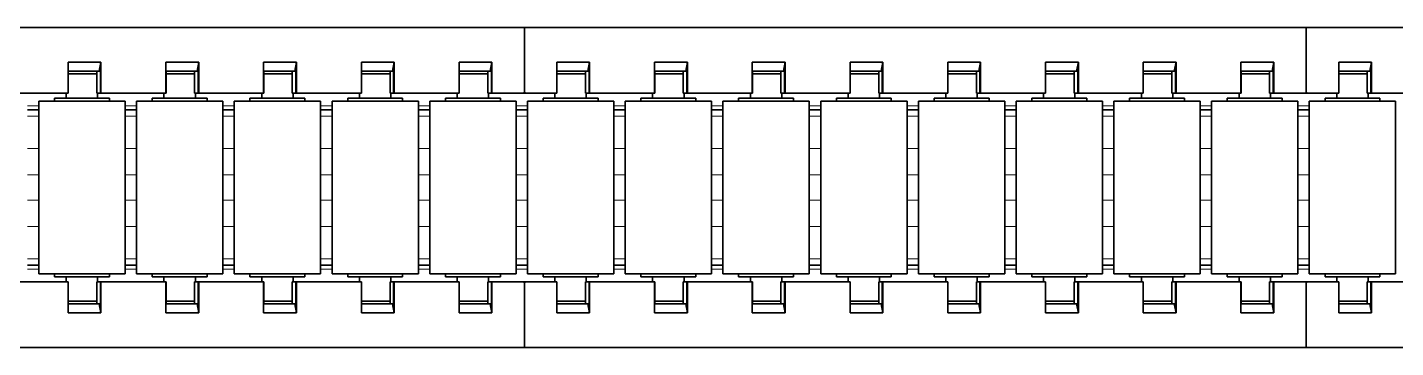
# Model space of a CAD drawing. Header units: inches. Extents: x 185496 to 352137, y 107182 to 179410.
# Drawn here: x 238042.2 to 238216.6, y 165934.1 to 165974.9 of the extents above; entities that cross this region are included whole.
import ezdxf

# ---------------------------------------------------------------- set-up
doc = ezdxf.new("R2010")
doc.units = ezdxf.units.IN
doc.header["$MEASUREMENT"] = 0

# ---------------------------------------------------------------- blocks, each defined once
blk = doc.blocks.new('liaojia')
at = {"color": 7, "lineweight": 35, "ltscale": 0.249049}
for p, q in [((799565.87, -279545.85), (799565.87, -279645.46)), ((799606.67, -279645.46), (799606.67, -279545.85)), ((799565.87, -279645.46), (799565.87, -279745.08)), ((799606.67, -279745.08), (799606.67, -279645.46)), ((799565.87, -279745.08), (799565.87, -279844.7)), ((799606.67, -279844.7), (799606.67, -279745.08))]:
    blk.add_line(p, q, dxfattribs=at)
at = {"color": 7, "lineweight": 35, "ltscale": 0.020671}
for p, q in [((799574.27, -279628.88), (799574.27, -279637.15)), ((799598.27, -279637.15), (799598.27, -279628.88)), ((799574.27, -279653.78), (799574.27, -279662.05)), ((799598.27, -279662.05), (799598.27, -279653.78)), ((799574.27, -279666.24), (799574.27, -279674.5)), ((799598.27, -279674.5), (799598.27, -279666.24)), ((799574.27, -279678.69), (799574.27, -279686.96)), ((799598.27, -279686.96), (799598.27, -279678.69)), ((799574.27, -279691.14), (799574.27, -279699.41)), ((799598.27, -279699.41), (799598.27, -279691.14)), ((799574.27, -279703.59), (799574.27, -279711.86)), ((799598.27, -279711.86), (799598.27, -279703.59)), ((799574.27, -279716.05), (799574.27, -279724.31)), ((799598.27, -279724.31), (799598.27, -279716.05)), ((799574.27, -279728.5), (799574.27, -279736.77)), ((799598.27, -279736.77), (799598.27, -279728.5)), ((799574.27, -279753.4), (799574.27, -279761.67)), ((799598.27, -279761.67), (799598.27, -279753.4)), ((799574.27, -279765.85), (799574.27, -279774.12)), ((799598.27, -279774.12), (799598.27, -279765.85)), ((799574.27, -279778.31), (799574.27, -279786.58)), ((799598.27, -279786.58), (799598.27, -279778.31)), ((799574.27, -279790.76), (799574.27, -279799.03)), ((799598.27, -279799.03), (799598.27, -279790.76)), ((799574.27, -279803.21), (799574.27, -279811.48)), ((799598.27, -279811.48), (799598.27, -279803.21))]:
    blk.add_line(p, q, dxfattribs=at)
at = {"color": 7, "lineweight": 35, "ltscale": 0.012551}
for p, q in [((799575.27, -279639.09), (799575.27, -279634.07)), ((799597.27, -279634.07), (799597.27, -279639.09)), ((799575.27, -279651.54), (799575.27, -279646.52)), ((799597.27, -279646.52), (799597.27, -279651.54)), ((799575.27, -279688.9), (799575.27, -279683.88)), ((799597.27, -279683.88), (799597.27, -279688.9)), ((799575.27, -279701.35), (799575.27, -279696.33)), ((799597.27, -279696.33), (799597.27, -279701.35)), ((799575.27, -279726.26), (799575.27, -279721.24)), ((799597.27, -279721.24), (799597.27, -279726.26)), ((799575.27, -279738.71), (799575.27, -279733.69)), ((799597.27, -279733.69), (799597.27, -279738.71)), ((799575.27, -279751.16), (799575.27, -279746.14)), ((799597.27, -279746.14), (799597.27, -279751.16)), ((799575.27, -279776.07), (799575.27, -279771.05)), ((799597.27, -279771.05), (799597.27, -279776.07)), ((799575.27, -279788.52), (799575.27, -279783.5)), ((799597.27, -279783.5), (799597.27, -279788.52))]:
    blk.add_line(p, q, dxfattribs=at)
at = {"color": 7, "lineweight": 35, "ltscale": 0.055}
for p, q in [((799575.27, -279634.07), (799597.27, -279634.07)), ((799575.27, -279645.07), (799597.27, -279645.07)), ((799575.27, -279646.52), (799597.27, -279646.52)), ((799575.27, -279657.52), (799597.27, -279657.52)), ((799575.27, -279658.97), (799597.27, -279658.97)), ((799575.27, -279669.97), (799597.27, -279669.97)), ((799575.27, -279671.43), (799597.27, -279671.43)), ((799575.27, -279682.43), (799597.27, -279682.43)), ((799575.27, -279683.88), (799597.27, -279683.88)), ((799575.27, -279694.88), (799597.27, -279694.88)), ((799575.27, -279696.33), (799597.27, -279696.33)), ((799575.27, -279707.33), (799597.27, -279707.33)), ((799575.27, -279708.78), (799597.27, -279708.78)), ((799575.27, -279719.78), (799597.27, -279719.78)), ((799575.27, -279721.24), (799597.27, -279721.24)), ((799575.27, -279732.24), (799597.27, -279732.24)), ((799575.27, -279733.69), (799597.27, -279733.69)), ((799575.27, -279744.69), (799597.27, -279744.69)), ((799575.27, -279746.14), (799597.27, -279746.14)), ((799575.27, -279757.14), (799597.27, -279757.14)), ((799575.27, -279758.59), (799597.27, -279758.59)), ((799575.27, -279769.59), (799597.27, -279769.59)), ((799575.27, -279771.05), (799597.27, -279771.05)), ((799575.27, -279782.05), (799597.27, -279782.05)), ((799575.27, -279783.5), (799597.27, -279783.5)), ((799575.27, -279794.5), (799597.27, -279794.5)), ((799575.27, -279795.95), (799597.27, -279795.95)), ((799575.27, -279806.95), (799597.27, -279806.95))]:
    blk.add_line(p, q, dxfattribs=at)
at = {"color": 7, "lineweight": 35, "ltscale": 0.007987}
for p, q in [((799574.87, -279639.26), (799574.87, -279636.07)), ((799597.67, -279636.07), (799597.67, -279639.26)), ((799574.87, -279676.62), (799574.87, -279673.43)), ((799597.67, -279673.43), (799597.67, -279676.62)), ((799574.87, -279689.07), (799574.87, -279685.88)), ((799597.67, -279685.88), (799597.67, -279689.07)), ((799574.87, -279726.43), (799574.87, -279723.24)), ((799597.67, -279723.24), (799597.67, -279726.43)), ((799574.87, -279738.88), (799574.87, -279735.69)), ((799597.67, -279735.69), (799597.67, -279738.88)), ((799574.87, -279763.79), (799574.87, -279760.59)), ((799597.67, -279760.59), (799597.67, -279763.79)), ((799574.87, -279776.24), (799574.87, -279773.05)), ((799597.67, -279773.05), (799597.67, -279776.24))]:
    blk.add_line(p, q, dxfattribs=at)
at = {"color": 7, "lineweight": 35, "ltscale": 0.000999832}
for p, q in [((799574.87, -279636.07), (799575.27, -279636.07)), ((799574.87, -279643.07), (799575.27, -279643.07)), ((799574.87, -279648.52), (799575.27, -279648.52)), ((799574.87, -279655.52), (799575.27, -279655.52)), ((799574.87, -279660.97), (799575.27, -279660.97)), ((799574.87, -279667.97), (799575.27, -279667.97)), ((799574.87, -279673.43), (799575.27, -279673.43)), ((799574.87, -279680.43), (799575.27, -279680.43)), ((799574.87, -279685.88), (799575.27, -279685.88)), ((799574.87, -279692.88), (799575.27, -279692.88)), ((799574.87, -279698.33), (799575.27, -279698.33)), ((799574.87, -279705.33), (799575.27, -279705.33)), ((799574.87, -279710.78), (799575.27, -279710.78)), ((799574.87, -279717.78), (799575.27, -279717.78)), ((799574.87, -279723.24), (799575.27, -279723.24)), ((799574.87, -279730.24), (799575.27, -279730.24)), ((799574.87, -279735.69), (799575.27, -279735.69)), ((799574.87, -279742.69), (799575.27, -279742.69)), ((799574.87, -279748.14), (799575.27, -279748.14)), ((799574.87, -279755.14), (799575.27, -279755.14)), ((799574.87, -279760.59), (799575.27, -279760.59)), ((799574.87, -279767.59), (799575.27, -279767.59)), ((799574.87, -279773.05), (799575.27, -279773.05)), ((799574.87, -279780.05), (799575.27, -279780.05)), ((799574.87, -279785.5), (799575.27, -279785.5)), ((799574.87, -279792.5), (799575.27, -279792.5)), ((799574.87, -279797.95), (799575.27, -279797.95)), ((799574.87, -279804.95), (799575.27, -279804.95))]:
    blk.add_line(p, q, dxfattribs=at)
at = {"color": 7, "lineweight": 35, "ltscale": 0.001}
for p, q in [((799597.27, -279636.07), (799597.67, -279636.07)), ((799597.27, -279643.07), (799597.67, -279643.07)), ((799597.27, -279648.52), (799597.67, -279648.52)), ((799597.27, -279655.52), (799597.67, -279655.52)), ((799597.27, -279660.97), (799597.67, -279660.97)), ((799597.27, -279667.97), (799597.67, -279667.97)), ((799597.27, -279673.43), (799597.67, -279673.43)), ((799597.27, -279680.43), (799597.67, -279680.43)), ((799597.27, -279685.88), (799597.67, -279685.88)), ((799597.27, -279692.88), (799597.67, -279692.88)), ((799597.27, -279698.33), (799597.67, -279698.33)), ((799597.27, -279705.33), (799597.67, -279705.33)), ((799597.27, -279710.78), (799597.67, -279710.78)), ((799597.27, -279717.78), (799597.67, -279717.78)), ((799597.27, -279723.24), (799597.67, -279723.24)), ((799597.27, -279730.24), (799597.67, -279730.24)), ((799597.27, -279735.69), (799597.67, -279735.69)), ((799597.27, -279742.69), (799597.67, -279742.69)), ((799597.27, -279748.14), (799597.67, -279748.14)), ((799597.27, -279755.14), (799597.67, -279755.14)), ((799597.27, -279760.59), (799597.67, -279760.59)), ((799597.27, -279767.59), (799597.67, -279767.59)), ((799597.27, -279773.05), (799597.67, -279773.05)), ((799597.27, -279780.05), (799597.67, -279780.05)), ((799597.27, -279785.5), (799597.67, -279785.5)), ((799597.27, -279792.5), (799597.67, -279792.5)), ((799597.27, -279797.95), (799597.67, -279797.95)), ((799597.27, -279804.95), (799597.67, -279804.95))]:
    blk.add_line(p, q, dxfattribs=at)
at = {"color": 7, "lineweight": 35, "ltscale": 0.002965}
for p, q in [((799570.31, -279637.15), (799571.47, -279637.36)), ((799601.07, -279637.36), (799602.24, -279637.15)), ((799570.31, -279649.6), (799571.47, -279649.82)), ((799601.07, -279649.82), (799602.24, -279649.6)), ((799570.31, -279662.05), (799571.47, -279662.27)), ((799601.07, -279662.27), (799602.24, -279662.05)), ((799570.31, -279674.5), (799571.47, -279674.72)), ((799601.07, -279674.72), (799602.24, -279674.5)), ((799570.31, -279686.96), (799571.47, -279687.17)), ((799601.07, -279687.17), (799602.24, -279686.96)), ((799570.31, -279699.41), (799571.47, -279699.63)), ((799601.07, -279699.63), (799602.24, -279699.41)), ((799570.31, -279711.86), (799571.47, -279712.08)), ((799601.07, -279712.08), (799602.24, -279711.86)), ((799570.31, -279724.31), (799571.47, -279724.53)), ((799601.07, -279724.53), (799602.24, -279724.31)), ((799570.31, -279736.77), (799571.47, -279736.98)), ((799601.07, -279736.98), (799602.24, -279736.77)), ((799570.31, -279749.22), (799571.47, -279749.44)), ((799601.07, -279749.44), (799602.24, -279749.22)), ((799570.31, -279761.67), (799571.47, -279761.89)), ((799601.07, -279761.89), (799602.24, -279761.67)), ((799570.31, -279774.12), (799571.47, -279774.34)), ((799601.07, -279774.34), (799602.24, -279774.12)), ((799570.31, -279786.58), (799571.47, -279786.79)), ((799601.07, -279786.79), (799602.24, -279786.58)), ((799570.31, -279799.03), (799571.47, -279799.25)), ((799601.07, -279799.25), (799602.24, -279799.03))]:
    blk.add_line(p, q, dxfattribs=at)
at = {"color": 7, "lineweight": 35, "ltscale": 0.009914}
for p, q in [((799570.31, -279637.15), (799574.27, -279637.15)), ((799598.27, -279637.15), (799602.24, -279637.15)), ((799574.27, -279641.33), (799570.31, -279641.33)), ((799602.24, -279641.33), (799598.27, -279641.33)), ((799570.31, -279649.6), (799574.27, -279649.6)), ((799598.27, -279649.6), (799602.24, -279649.6)), ((799574.27, -279653.78), (799570.31, -279653.78)), ((799602.24, -279653.78), (799598.27, -279653.78)), ((799570.31, -279662.05), (799574.27, -279662.05)), ((799598.27, -279662.05), (799602.24, -279662.05)), ((799574.27, -279666.24), (799570.31, -279666.24)), ((799602.24, -279666.24), (799598.27, -279666.24)), ((799570.31, -279674.5), (799574.27, -279674.5)), ((799598.27, -279674.5), (799602.24, -279674.5)), ((799574.27, -279678.69), (799570.31, -279678.69)), ((799602.24, -279678.69), (799598.27, -279678.69)), ((799570.31, -279686.96), (799574.27, -279686.96)), ((799598.27, -279686.96), (799602.24, -279686.96)), ((799574.27, -279691.14), (799570.31, -279691.14)), ((799602.24, -279691.14), (799598.27, -279691.14)), ((799570.31, -279699.41), (799574.27, -279699.41)), ((799598.27, -279699.41), (799602.24, -279699.41)), ((799574.27, -279703.59), (799570.31, -279703.59)), ((799602.24, -279703.59), (799598.27, -279703.59)), ((799570.31, -279711.86), (799574.27, -279711.86)), ((799598.27, -279711.86), (799602.24, -279711.86)), ((799574.27, -279716.05), (799570.31, -279716.05)), ((799602.24, -279716.05), (799598.27, -279716.05)), ((799570.31, -279724.31), (799574.27, -279724.31)), ((799598.27, -279724.31), (799602.24, -279724.31)), ((799574.27, -279728.5), (799570.31, -279728.5)), ((799602.24, -279728.5), (799598.27, -279728.5)), ((799570.31, -279736.77), (799574.27, -279736.77)), ((799598.27, -279736.77), (799602.24, -279736.77)), ((799574.27, -279740.95), (799570.31, -279740.95)), ((799602.24, -279740.95), (799598.27, -279740.95)), ((799570.31, -279749.22), (799574.27, -279749.22)), ((799598.27, -279749.22), (799602.24, -279749.22)), ((799574.27, -279753.4), (799570.31, -279753.4)), ((799602.24, -279753.4), (799598.27, -279753.4)), ((799570.31, -279761.67), (799574.27, -279761.67)), ((799598.27, -279761.67), (799602.24, -279761.67)), ((799574.27, -279765.85), (799570.31, -279765.85)), ((799602.24, -279765.85), (799598.27, -279765.85)), ((799570.31, -279774.12), (799574.27, -279774.12)), ((799598.27, -279774.12), (799602.24, -279774.12)), ((799574.27, -279778.31), (799570.31, -279778.31)), ((799602.24, -279778.31), (799598.27, -279778.31)), ((799570.31, -279786.58), (799574.27, -279786.58)), ((799598.27, -279786.58), (799602.24, -279786.58)), ((799574.27, -279790.76), (799570.31, -279790.76)), ((799602.24, -279790.76), (799598.27, -279790.76)), ((799570.31, -279799.03), (799574.27, -279799.03)), ((799598.27, -279799.03), (799602.24, -279799.03)), ((799574.27, -279803.21), (799570.31, -279803.21)), ((799602.24, -279803.21), (799598.27, -279803.21))]:
    blk.add_line(p, q, dxfattribs=at)
at = {"color": 7, "lineweight": 35, "ltscale": 0.01046}
for p, q in [((799570.31, -279641.33), (799570.31, -279637.15)), ((799602.24, -279637.15), (799602.24, -279641.33)), ((799570.31, -279653.78), (799570.31, -279649.6)), ((799602.24, -279649.6), (799602.24, -279653.78)), ((799570.31, -279666.24), (799570.31, -279662.05)), ((799602.24, -279662.05), (799602.24, -279666.24)), ((799570.31, -279678.69), (799570.31, -279674.5)), ((799602.24, -279674.5), (799602.24, -279678.69)), ((799570.31, -279691.14), (799570.31, -279686.96)), ((799602.24, -279686.96), (799602.24, -279691.14)), ((799570.31, -279703.59), (799570.31, -279699.41)), ((799602.24, -279699.41), (799602.24, -279703.59)), ((799570.31, -279716.05), (799570.31, -279711.86)), ((799602.24, -279711.86), (799602.24, -279716.05)), ((799570.31, -279728.5), (799570.31, -279724.31)), ((799602.24, -279724.31), (799602.24, -279728.5)), ((799570.31, -279740.95), (799570.31, -279736.77)), ((799602.24, -279736.77), (799602.24, -279740.95)), ((799570.31, -279753.4), (799570.31, -279749.22)), ((799602.24, -279749.22), (799602.24, -279753.4)), ((799570.31, -279765.85), (799570.31, -279761.67)), ((799602.24, -279761.67), (799602.24, -279765.85)), ((799570.31, -279778.31), (799570.31, -279774.12)), ((799602.24, -279774.12), (799602.24, -279778.31)), ((799570.31, -279790.76), (799570.31, -279786.58)), ((799602.24, -279786.58), (799602.24, -279790.76)), ((799570.31, -279803.21), (799570.31, -279799.03)), ((799602.24, -279799.03), (799602.24, -279803.21))]:
    blk.add_line(p, q, dxfattribs=at)
at = {"color": 7, "lineweight": 35, "ltscale": 0.007}
for p, q in [((799571.47, -279637.22), (799574.27, -279637.22)), ((799571.47, -279637.68), (799574.27, -279637.68)), ((799598.27, -279637.22), (799601.07, -279637.22)), ((799601.07, -279637.68), (799598.27, -279637.68)), ((799571.47, -279641.31), (799574.27, -279641.31)), ((799598.27, -279641.31), (799601.07, -279641.31)), ((799571.47, -279649.67), (799574.27, -279649.67)), ((799574.27, -279650.13), (799571.47, -279650.13)), ((799598.27, -279649.67), (799601.07, -279649.67)), ((799601.07, -279650.13), (799598.27, -279650.13)), ((799571.47, -279653.77), (799574.27, -279653.77)), ((799601.07, -279653.77), (799598.27, -279653.77)), ((799571.47, -279662.13), (799574.27, -279662.13)), ((799571.47, -279662.58), (799574.27, -279662.58)), ((799598.27, -279662.13), (799601.07, -279662.13)), ((799601.07, -279662.58), (799598.27, -279662.58)), ((799571.47, -279666.22), (799574.27, -279666.22)), ((799601.07, -279666.22), (799598.27, -279666.22)), ((799571.47, -279674.58), (799574.27, -279674.58)), ((799571.47, -279675.03), (799574.27, -279675.03)), ((799598.27, -279674.58), (799601.07, -279674.58)), ((799601.07, -279675.03), (799598.27, -279675.03)), ((799571.47, -279678.67), (799574.27, -279678.67)), ((799601.07, -279678.67), (799598.27, -279678.67)), ((799571.47, -279687.03), (799574.27, -279687.03)), ((799571.47, -279687.49), (799574.27, -279687.49)), ((799598.27, -279687.03), (799601.07, -279687.03)), ((799601.07, -279687.49), (799598.27, -279687.49)), ((799571.47, -279691.12), (799574.27, -279691.12)), ((799601.07, -279691.12), (799598.27, -279691.12)), ((799571.47, -279699.48), (799574.27, -279699.48)), ((799598.27, -279699.48), (799601.07, -279699.48)), ((799571.47, -279699.94), (799574.27, -279699.94)), ((799601.07, -279699.94), (799598.27, -279699.94)), ((799571.47, -279703.58), (799574.27, -279703.58)), ((799601.07, -279703.58), (799598.27, -279703.58)), ((799571.47, -279711.94), (799574.27, -279711.94)), ((799598.27, -279711.94), (799601.07, -279711.94)), ((799571.47, -279712.39), (799574.27, -279712.39)), ((799601.07, -279712.39), (799598.27, -279712.39)), ((799571.47, -279716.03), (799574.27, -279716.03)), ((799601.07, -279716.03), (799598.27, -279716.03)), ((799571.47, -279724.39), (799574.27, -279724.39)), ((799571.47, -279724.84), (799574.27, -279724.84)), ((799598.27, -279724.39), (799601.07, -279724.39)), ((799601.07, -279724.84), (799598.27, -279724.84)), ((799571.47, -279728.48), (799574.27, -279728.48)), ((799601.07, -279728.48), (799598.27, -279728.48)), ((799571.47, -279736.84), (799574.27, -279736.84)), ((799571.47, -279737.3), (799574.27, -279737.3)), ((799598.27, -279736.84), (799601.07, -279736.84)), ((799601.07, -279737.3), (799598.27, -279737.3)), ((799571.47, -279740.93), (799574.27, -279740.93)), ((799598.27, -279740.93), (799601.07, -279740.93)), ((799571.47, -279749.29), (799574.27, -279749.29)), ((799574.27, -279749.75), (799571.47, -279749.75)), ((799598.27, -279749.29), (799601.07, -279749.29)), ((799601.07, -279749.75), (799598.27, -279749.75)), ((799571.47, -279753.39), (799574.27, -279753.39)), ((799601.07, -279753.39), (799598.27, -279753.39)), ((799571.47, -279761.75), (799574.27, -279761.75)), ((799571.47, -279762.2), (799574.27, -279762.2)), ((799598.27, -279761.75), (799601.07, -279761.75)), ((799601.07, -279762.2), (799598.27, -279762.2)), ((799571.47, -279765.84), (799574.27, -279765.84)), ((799601.07, -279765.84), (799598.27, -279765.84)), ((799571.47, -279774.2), (799574.27, -279774.2)), ((799571.47, -279774.65), (799574.27, -279774.65)), ((799598.27, -279774.2), (799601.07, -279774.2)), ((799601.07, -279774.65), (799598.27, -279774.65)), ((799571.47, -279778.29), (799574.27, -279778.29)), ((799601.07, -279778.29), (799598.27, -279778.29)), ((799571.47, -279786.65), (799574.27, -279786.65)), ((799598.27, -279786.65), (799601.07, -279786.65)), ((799571.47, -279787.11), (799574.27, -279787.11)), ((799601.07, -279787.11), (799598.27, -279787.11)), ((799571.47, -279790.74), (799574.27, -279790.74)), ((799601.07, -279790.74), (799598.27, -279790.74)), ((799571.47, -279799.1), (799574.27, -279799.1)), ((799598.27, -279799.1), (799601.07, -279799.1)), ((799571.47, -279799.56), (799574.27, -279799.56)), ((799601.07, -279799.56), (799598.27, -279799.56)), ((799571.47, -279803.2), (799574.27, -279803.2)), ((799601.07, -279803.2), (799598.27, -279803.2))]:
    blk.add_line(p, q, dxfattribs=at)
at = {"color": 7, "lineweight": 35, "ltscale": 0.000894165}
for p, q in [((799571.47, -279637.58), (799571.47, -279637.22)), ((799601.07, -279637.22), (799601.07, -279637.58)), ((799571.47, -279650.03), (799571.47, -279649.67)), ((799601.07, -279649.67), (799601.07, -279650.03)), ((799571.47, -279687.39), (799571.47, -279687.03)), ((799601.07, -279687.03), (799601.07, -279687.39)), ((799571.47, -279737.2), (799571.47, -279736.84)), ((799601.07, -279736.84), (799601.07, -279737.2)), ((799571.47, -279774.56), (799571.47, -279774.2)), ((799601.07, -279774.2), (799601.07, -279774.56))]:
    blk.add_line(p, q, dxfattribs=at)
at = {"color": 7, "lineweight": 35, "ltscale": 0.000357056}
for p, q in [((799571.47, -279637.36), (799571.47, -279637.22)), ((799571.47, -279649.82), (799571.47, -279649.67)), ((799571.47, -279674.72), (799571.47, -279674.58)), ((799571.47, -279687.17), (799571.47, -279687.03)), ((799571.47, -279724.53), (799571.47, -279724.39)), ((799571.47, -279736.98), (799571.47, -279736.84)), ((799571.47, -279761.89), (799571.47, -279761.75)), ((799571.47, -279774.34), (799571.47, -279774.2))]:
    blk.add_line(p, q, dxfattribs=at)
at = {"color": 7, "lineweight": 35, "ltscale": 0.000537109}
for p, q in [((799571.47, -279637.36), (799571.47, -279637.58)), ((799571.47, -279650.03), (799571.47, -279649.82)), ((799571.47, -279662.27), (799571.47, -279662.48)), ((799571.47, -279687.17), (799571.47, -279687.39)), ((799571.47, -279699.63), (799571.47, -279699.84)), ((799571.47, -279712.08), (799571.47, -279712.29)), ((799571.47, -279736.98), (799571.47, -279737.2)), ((799571.47, -279749.65), (799571.47, -279749.44)), ((799571.47, -279774.34), (799571.47, -279774.56)), ((799571.47, -279786.79), (799571.47, -279787.01)), ((799571.47, -279799.25), (799571.47, -279799.46))]:
    blk.add_line(p, q, dxfattribs=at)
at = {"color": 7, "lineweight": 35, "ltscale": 0.009386}
for p, q in [((799571.47, -279637.58), (799571.47, -279641.33)), ((799601.07, -279641.33), (799601.07, -279637.58)), ((799571.47, -279650.03), (799571.47, -279653.79)), ((799601.07, -279653.79), (799601.07, -279650.03)), ((799571.47, -279662.48), (799571.47, -279666.24)), ((799601.07, -279666.24), (799601.07, -279662.48)), ((799571.47, -279674.94), (799571.47, -279678.69)), ((799601.07, -279678.69), (799601.07, -279674.94)), ((799571.47, -279687.39), (799571.47, -279691.14)), ((799601.07, -279691.14), (799601.07, -279687.39)), ((799571.47, -279699.84), (799571.47, -279703.6)), ((799601.07, -279703.6), (799601.07, -279699.84)), ((799571.47, -279712.29), (799571.47, -279716.05)), ((799601.07, -279716.05), (799601.07, -279712.29)), ((799571.47, -279724.75), (799571.47, -279728.5)), ((799601.07, -279728.5), (799601.07, -279724.75)), ((799571.47, -279737.2), (799571.47, -279740.95)), ((799601.07, -279740.95), (799601.07, -279737.2)), ((799571.47, -279749.65), (799571.47, -279753.41)), ((799601.07, -279753.41), (799601.07, -279749.65)), ((799571.47, -279762.1), (799571.47, -279765.86)), ((799601.07, -279765.86), (799601.07, -279762.1)), ((799571.47, -279774.56), (799571.47, -279778.31)), ((799601.07, -279778.31), (799601.07, -279774.56)), ((799571.47, -279787.01), (799571.47, -279790.76)), ((799601.07, -279790.76), (799601.07, -279787.01)), ((799571.47, -279799.46), (799571.47, -279803.22)), ((799601.07, -279803.22), (799601.07, -279799.46))]:
    blk.add_line(p, q, dxfattribs=at)
at = {"color": 7, "lineweight": 35, "ltscale": 0.005169}
for p, q in [((799571.77, -279639.74), (799571.77, -279637.68)), ((799571.77, -279677.1), (799571.77, -279675.03)), ((799571.77, -279726.91), (799571.77, -279724.84)), ((799571.77, -279764.27), (799571.77, -279762.2)), ((799571.77, -279776.72), (799571.77, -279774.65))]:
    blk.add_line(p, q, dxfattribs=at)
at = {"color": 7, "lineweight": 35, "ltscale": 0.004297}
for p, q in [((799571.77, -279639.4), (799571.77, -279637.68)), ((799600.77, -279637.68), (799600.77, -279639.4)), ((799571.77, -279664.3), (799571.77, -279662.58)), ((799600.77, -279662.58), (799600.77, -279664.3)), ((799571.77, -279676.75), (799571.77, -279675.03)), ((799600.77, -279675.03), (799600.77, -279676.75)), ((799571.77, -279714.11), (799571.77, -279712.39)), ((799600.77, -279712.39), (799600.77, -279714.11)), ((799571.77, -279726.56), (799571.77, -279724.84)), ((799600.77, -279724.84), (799600.77, -279726.56)), ((799571.77, -279751.47), (799571.77, -279749.75)), ((799600.77, -279749.75), (799600.77, -279751.47)), ((799571.77, -279763.92), (799571.77, -279762.2)), ((799600.77, -279762.2), (799600.77, -279763.92)), ((799571.77, -279776.37), (799571.77, -279774.65)), ((799600.77, -279774.65), (799600.77, -279776.37)), ((799571.77, -279801.28), (799571.77, -279799.56)), ((799600.77, -279799.56), (799600.77, -279801.28))]:
    blk.add_line(p, q, dxfattribs=at)
at = {"color": 7, "lineweight": 35, "ltscale": 0.000187683}
for p, q in [((799574.27, -279637.22), (799574.27, -279637.15)), ((799598.27, -279637.22), (799598.27, -279637.15)), ((799574.27, -279649.67), (799574.27, -279649.6)), ((799598.27, -279649.67), (799598.27, -279649.6)), ((799574.27, -279674.58), (799574.27, -279674.5)), ((799598.27, -279674.58), (799598.27, -279674.5)), ((799574.27, -279687.03), (799574.27, -279686.96)), ((799598.27, -279687.03), (799598.27, -279686.96)), ((799574.27, -279724.39), (799574.27, -279724.31)), ((799598.27, -279724.39), (799598.27, -279724.31)), ((799574.27, -279736.84), (799574.27, -279736.77)), ((799598.27, -279736.84), (799598.27, -279736.77)), ((799574.27, -279761.75), (799574.27, -279761.67)), ((799598.27, -279761.75), (799598.27, -279761.67)), ((799574.27, -279774.2), (799574.27, -279774.12)), ((799598.27, -279774.2), (799598.27, -279774.12))]:
    blk.add_line(p, q, dxfattribs=at)
at = {"color": 7, "lineweight": 35, "ltscale": 0.001138}
for p, q in [((799574.27, -279637.22), (799574.27, -279637.68)), ((799598.27, -279637.68), (799598.27, -279637.22)), ((799574.27, -279649.67), (799574.27, -279650.13)), ((799598.27, -279650.13), (799598.27, -279649.67)), ((799574.27, -279662.13), (799574.27, -279662.58)), ((799598.27, -279662.58), (799598.27, -279662.13)), ((799574.27, -279674.58), (799574.27, -279675.03)), ((799598.27, -279675.03), (799598.27, -279674.58)), ((799574.27, -279687.03), (799574.27, -279687.49)), ((799598.27, -279687.49), (799598.27, -279687.03)), ((799574.27, -279699.48), (799574.27, -279699.94)), ((799598.27, -279699.94), (799598.27, -279699.48)), ((799574.27, -279711.94), (799574.27, -279712.39)), ((799598.27, -279712.39), (799598.27, -279711.94)), ((799574.27, -279724.39), (799574.27, -279724.84)), ((799598.27, -279724.84), (799598.27, -279724.39)), ((799574.27, -279736.84), (799574.27, -279737.3)), ((799598.27, -279737.3), (799598.27, -279736.84)), ((799574.27, -279749.29), (799574.27, -279749.75)), ((799598.27, -279749.75), (799598.27, -279749.29)), ((799574.27, -279761.75), (799574.27, -279762.2)), ((799598.27, -279762.2), (799598.27, -279761.75)), ((799574.27, -279774.2), (799574.27, -279774.65)), ((799598.27, -279774.65), (799598.27, -279774.2)), ((799574.27, -279786.65), (799574.27, -279787.11)), ((799598.27, -279787.11), (799598.27, -279786.65)), ((799574.27, -279799.1), (799574.27, -279799.56)), ((799598.27, -279799.56), (799598.27, -279799.1))]:
    blk.add_line(p, q, dxfattribs=at)
at = {"color": 7, "lineweight": 35, "ltscale": 0.0015}
for p, q in [((799574.27, -279637.57), (799574.87, -279637.57)), ((799597.67, -279637.57), (799598.27, -279637.57)), ((799574.27, -279641.57), (799574.87, -279641.57)), ((799597.67, -279641.57), (799598.27, -279641.57)), ((799574.27, -279650.02), (799574.87, -279650.02)), ((799597.67, -279650.02), (799598.27, -279650.02)), ((799574.27, -279654.02), (799574.87, -279654.02)), ((799597.67, -279654.02), (799598.27, -279654.02)), ((799574.27, -279662.47), (799574.87, -279662.47)), ((799597.67, -279662.47), (799598.27, -279662.47)), ((799574.27, -279666.47), (799574.87, -279666.47)), ((799597.67, -279666.47), (799598.27, -279666.47)), ((799574.27, -279674.93), (799574.87, -279674.93)), ((799597.67, -279674.93), (799598.27, -279674.93)), ((799574.27, -279678.93), (799574.87, -279678.93)), ((799597.67, -279678.93), (799598.27, -279678.93)), ((799574.27, -279687.38), (799574.87, -279687.38)), ((799597.67, -279687.38), (799598.27, -279687.38)), ((799574.27, -279691.38), (799574.87, -279691.38)), ((799597.67, -279691.38), (799598.27, -279691.38)), ((799574.27, -279699.83), (799574.87, -279699.83)), ((799597.67, -279699.83), (799598.27, -279699.83)), ((799574.27, -279703.83), (799574.87, -279703.83)), ((799597.67, -279703.83), (799598.27, -279703.83)), ((799574.27, -279712.28), (799574.87, -279712.28)), ((799597.67, -279712.28), (799598.27, -279712.28)), ((799574.27, -279716.28), (799574.87, -279716.28)), ((799597.67, -279716.28), (799598.27, -279716.28)), ((799574.27, -279724.74), (799574.87, -279724.74)), ((799597.67, -279724.74), (799598.27, -279724.74)), ((799574.27, -279728.74), (799574.87, -279728.74)), ((799597.67, -279728.74), (799598.27, -279728.74)), ((799574.27, -279737.19), (799574.87, -279737.19)), ((799597.67, -279737.19), (799598.27, -279737.19)), ((799574.27, -279741.19), (799574.87, -279741.19)), ((799597.67, -279741.19), (799598.27, -279741.19)), ((799574.27, -279749.64), (799574.87, -279749.64)), ((799597.67, -279749.64), (799598.27, -279749.64)), ((799574.27, -279753.64), (799574.87, -279753.64)), ((799597.67, -279753.64), (799598.27, -279753.64)), ((799574.27, -279762.09), (799574.87, -279762.09)), ((799597.67, -279762.09), (799598.27, -279762.09)), ((799574.27, -279766.09), (799574.87, -279766.09)), ((799597.67, -279766.09), (799598.27, -279766.09)), ((799574.27, -279774.55), (799574.87, -279774.55)), ((799597.67, -279774.55), (799598.27, -279774.55)), ((799574.27, -279778.55), (799574.87, -279778.55)), ((799597.67, -279778.55), (799598.27, -279778.55)), ((799574.27, -279787), (799574.87, -279787)), ((799597.67, -279787), (799598.27, -279787)), ((799574.27, -279791), (799574.87, -279791)), ((799597.67, -279791), (799598.27, -279791)), ((799574.27, -279799.45), (799574.87, -279799.45)), ((799597.67, -279799.45), (799598.27, -279799.45)), ((799574.27, -279803.45), (799574.87, -279803.45)), ((799597.67, -279803.45), (799598.27, -279803.45))]:
    blk.add_line(p, q, dxfattribs=at)
at = {"color": 7, "lineweight": 35, "ltscale": 0.000243378}
for p, q in [((799601.07, -279637.68), (799601.07, -279637.58)), ((799601.07, -279687.49), (799601.07, -279687.39)), ((799601.07, -279737.3), (799601.07, -279737.2)), ((799601.07, -279774.65), (799601.07, -279774.56))]:
    blk.add_line(p, q, dxfattribs=at)
at = {"color": 7, "lineweight": 13, "ltscale": 0.009093}
for p, q in [((799601.07, -279641.31), (799601.07, -279637.68)), ((799601.07, -279653.77), (799601.07, -279650.13)), ((799601.07, -279666.22), (799601.07, -279662.58)), ((799601.07, -279678.67), (799601.07, -279675.03)), ((799601.07, -279691.12), (799601.07, -279687.49)), ((799601.07, -279703.58), (799601.07, -279699.94)), ((799601.07, -279716.03), (799601.07, -279712.39)), ((799601.07, -279728.48), (799601.07, -279724.84)), ((799601.07, -279740.93), (799601.07, -279737.3)), ((799601.07, -279753.39), (799601.07, -279749.75)), ((799601.07, -279765.84), (799601.07, -279762.2)), ((799601.07, -279778.29), (799601.07, -279774.65)), ((799601.07, -279790.74), (799601.07, -279787.11)), ((799601.07, -279803.2), (799601.07, -279799.56))]:
    blk.add_line(p, q, dxfattribs=at)
at = {"color": 7, "lineweight": 35, "ltscale": 0.004796}
for p, q in [((799571.77, -279641.31), (799571.77, -279639.4)), ((799600.77, -279639.4), (799600.77, -279641.31)), ((799571.77, -279666.22), (799571.77, -279664.3)), ((799600.77, -279664.3), (799600.77, -279666.22)), ((799571.77, -279678.67), (799571.77, -279676.75)), ((799600.77, -279676.75), (799600.77, -279678.67)), ((799571.77, -279716.03), (799571.77, -279714.11)), ((799600.77, -279714.11), (799600.77, -279716.03)), ((799571.77, -279728.48), (799571.77, -279726.56)), ((799600.77, -279726.56), (799600.77, -279728.48)), ((799571.77, -279753.39), (799571.77, -279751.47)), ((799600.77, -279751.47), (799600.77, -279753.39)), ((799571.77, -279765.84), (799571.77, -279763.92)), ((799600.77, -279763.92), (799600.77, -279765.84)), ((799571.77, -279803.2), (799571.77, -279801.28)), ((799600.77, -279801.28), (799600.77, -279803.2))]:
    blk.add_line(p, q, dxfattribs=at)
at = {"color": 7, "lineweight": 35, "ltscale": 0.003925}
for p, q in [((799571.77, -279641.31), (799571.77, -279639.74)), ((799571.77, -279653.77), (799571.77, -279652.2)), ((799571.77, -279666.22), (799571.77, -279664.65)), ((799571.77, -279678.67), (799571.77, -279677.1)), ((799571.77, -279691.12), (799571.77, -279689.55)), ((799571.77, -279703.58), (799571.77, -279702.01)), ((799571.77, -279716.03), (799571.77, -279714.46)), ((799571.77, -279728.48), (799571.77, -279726.91)), ((799571.77, -279740.93), (799571.77, -279739.36)), ((799571.77, -279753.39), (799571.77, -279751.82)), ((799571.77, -279765.84), (799571.77, -279764.27)), ((799571.77, -279778.29), (799571.77, -279776.72)), ((799571.77, -279790.74), (799571.77, -279789.17)), ((799571.77, -279803.2), (799571.77, -279801.63))]:
    blk.add_line(p, q, dxfattribs=at)
at = {"color": 7, "lineweight": 35, "ltscale": 0.009513}
for p, q in [((799574.87, -279643.07), (799574.87, -279639.26)), ((799597.67, -279643.07), (799597.67, -279639.26)), ((799574.87, -279667.97), (799574.87, -279664.17)), ((799597.67, -279667.97), (799597.67, -279664.17)), ((799574.87, -279680.43), (799574.87, -279676.62)), ((799597.67, -279680.43), (799597.67, -279676.62)), ((799574.87, -279692.88), (799574.87, -279689.07)), ((799597.67, -279692.88), (799597.67, -279689.07)), ((799574.87, -279717.78), (799574.87, -279713.98)), ((799597.67, -279717.78), (799597.67, -279713.98)), ((799574.87, -279730.24), (799574.87, -279726.43)), ((799597.67, -279730.24), (799597.67, -279726.43)), ((799574.87, -279742.69), (799574.87, -279738.88)), ((799597.67, -279742.69), (799597.67, -279738.88)), ((799574.87, -279755.14), (799574.87, -279751.34)), ((799597.67, -279755.14), (799597.67, -279751.34)), ((799574.87, -279767.59), (799574.87, -279763.79)), ((799597.67, -279767.59), (799597.67, -279763.79)), ((799574.87, -279780.05), (799574.87, -279776.24)), ((799597.67, -279780.05), (799597.67, -279776.24)), ((799574.87, -279804.95), (799574.87, -279801.15)), ((799597.67, -279804.95), (799597.67, -279801.15))]:
    blk.add_line(p, q, dxfattribs=at)
at = {"color": 7, "lineweight": 35, "ltscale": 0.014948}
for p, q in [((799575.27, -279645.07), (799575.27, -279639.09)), ((799597.27, -279639.09), (799597.27, -279645.07)), ((799575.27, -279657.52), (799575.27, -279651.54)), ((799597.27, -279651.54), (799597.27, -279657.52)), ((799575.27, -279669.97), (799575.27, -279664)), ((799597.27, -279664), (799597.27, -279669.97)), ((799575.27, -279682.43), (799575.27, -279676.45)), ((799597.27, -279676.45), (799597.27, -279682.43)), ((799575.27, -279694.88), (799575.27, -279688.9)), ((799597.27, -279688.9), (799597.27, -279694.88)), ((799575.27, -279719.78), (799575.27, -279713.8)), ((799597.27, -279713.8), (799597.27, -279719.78)), ((799575.27, -279732.24), (799575.27, -279726.26)), ((799597.27, -279726.26), (799597.27, -279732.24)), ((799575.27, -279744.69), (799575.27, -279738.71)), ((799597.27, -279738.71), (799597.27, -279744.69)), ((799575.27, -279769.59), (799575.27, -279763.61)), ((799597.27, -279763.61), (799597.27, -279769.59)), ((799575.27, -279782.05), (799575.27, -279776.07)), ((799597.27, -279776.07), (799597.27, -279782.05)), ((799575.27, -279806.95), (799575.27, -279800.97)), ((799597.27, -279800.97), (799597.27, -279806.95))]:
    blk.add_line(p, q, dxfattribs=at)
at = {"color": 7, "lineweight": 35, "ltscale": 4.11987e-05}
for p, q in [((799574.27, -279641.31), (799574.27, -279641.33)), ((799598.27, -279641.33), (799598.27, -279641.31)), ((799601.07, -279641.33), (799601.07, -279641.31)), ((799574.27, -279653.77), (799574.27, -279653.78)), ((799598.27, -279653.78), (799598.27, -279653.77)), ((799601.07, -279653.77), (799601.07, -279653.78)), ((799574.27, -279691.12), (799574.27, -279691.14)), ((799598.27, -279691.14), (799598.27, -279691.12)), ((799601.07, -279691.12), (799601.07, -279691.14)), ((799574.27, -279740.93), (799574.27, -279740.95)), ((799598.27, -279740.95), (799598.27, -279740.93)), ((799601.07, -279740.95), (799601.07, -279740.93)), ((799574.27, -279778.29), (799574.27, -279778.31)), ((799598.27, -279778.31), (799598.27, -279778.29)), ((799601.07, -279778.29), (799601.07, -279778.31)), ((799574.27, -279790.74), (799574.27, -279790.76)), ((799598.27, -279790.76), (799598.27, -279790.74)), ((799601.07, -279790.74), (799601.07, -279790.76))]:
    blk.add_line(p, q, dxfattribs=at)
at = {"color": 7, "lineweight": 35, "ltscale": 0.009837}
for p, q in [((799574.27, -279641.33), (799574.27, -279645.27)), ((799598.27, -279645.27), (799598.27, -279641.33)), ((799574.27, -279645.66), (799574.27, -279649.6)), ((799598.27, -279649.6), (799598.27, -279645.66)), ((799574.27, -279745.28), (799574.27, -279749.22)), ((799598.27, -279749.22), (799598.27, -279745.28))]:
    blk.add_line(p, q, dxfattribs=at)
at = {"color": 7, "lineweight": 35, "ltscale": 0.00032692}
for p, q in [((799565.87, -279645.23), (799565.87, -279645.36)), ((799565.87, -279744.85), (799565.87, -279744.98))]:
    blk.add_line(p, q, dxfattribs=at)
at = {"color": 7, "lineweight": 35, "ltscale": 0.0205}
for p, q in [((799565.87, -279645.46), (799574.07, -279645.46)), ((799574.07, -279645.46), (799565.87, -279645.46)), ((799598.47, -279645.46), (799606.67, -279645.46)), ((799606.67, -279645.46), (799598.47, -279645.46)), ((799565.87, -279745.08), (799574.07, -279745.08)), ((799574.07, -279745.08), (799565.87, -279745.08)), ((799598.47, -279745.08), (799606.67, -279745.08)), ((799606.67, -279745.08), (799598.47, -279745.08))]:
    blk.add_line(p, q, dxfattribs=at)
at = {"color": 7, "lineweight": 35, "ltscale": 0.000653839}
for p, q in [((799565.87, -279645.46), (799565.87, -279645.73)), ((799574.27, -279645.27), (799574.27, -279645.53)), ((799598.27, -279645.53), (799598.27, -279645.27)), ((799565.87, -279745.08), (799565.87, -279745.35))]:
    blk.add_line(p, q, dxfattribs=at)
at = {"color": 7, "lineweight": 35, "ltscale": 0.000336456}
blk.add_line((799574.27, -279645.53), (799574.27, -279645.66), dxfattribs=at)
at = {"color": 7, "lineweight": 13, "ltscale": 0.003631}
for p, q in [((799575.87, -279646.52), (799575.87, -279645.07)), ((799577.19, -279646.52), (799577.19, -279645.07)), ((799581.31, -279646.52), (799581.31, -279645.07)), ((799584.67, -279646.52), (799584.67, -279645.07)), ((799587.88, -279646.52), (799587.88, -279645.07)), ((799591.24, -279646.52), (799591.24, -279645.07)), ((799595.36, -279646.52), (799595.36, -279645.07)), ((799596.67, -279646.52), (799596.67, -279645.07)), ((799575.87, -279658.97), (799575.87, -279657.52)), ((799577.19, -279658.97), (799577.19, -279657.52)), ((799581.31, -279658.97), (799581.31, -279657.52)), ((799584.67, -279658.97), (799584.67, -279657.52)), ((799587.88, -279658.97), (799587.88, -279657.52)), ((799591.24, -279658.97), (799591.24, -279657.52)), ((799595.36, -279658.97), (799595.36, -279657.52)), ((799596.67, -279658.97), (799596.67, -279657.52)), ((799575.87, -279671.43), (799575.87, -279669.97)), ((799577.19, -279671.43), (799577.19, -279669.97)), ((799581.31, -279671.43), (799581.31, -279669.97)), ((799584.67, -279671.43), (799584.67, -279669.97)), ((799587.88, -279671.43), (799587.88, -279669.97)), ((799591.24, -279671.43), (799591.24, -279669.97)), ((799595.36, -279671.43), (799595.36, -279669.97)), ((799596.67, -279671.43), (799596.67, -279669.97)), ((799575.87, -279683.88), (799575.87, -279682.43)), ((799577.19, -279683.88), (799577.19, -279682.43)), ((799581.31, -279683.88), (799581.31, -279682.43)), ((799584.67, -279683.88), (799584.67, -279682.43)), ((799587.88, -279683.88), (799587.88, -279682.43)), ((799591.24, -279683.88), (799591.24, -279682.43)), ((799595.36, -279683.88), (799595.36, -279682.43)), ((799596.67, -279683.88), (799596.67, -279682.43)), ((799575.87, -279696.33), (799575.87, -279694.88)), ((799577.19, -279696.33), (799577.19, -279694.88)), ((799581.31, -279696.33), (799581.31, -279694.88)), ((799584.67, -279696.33), (799584.67, -279694.88)), ((799587.88, -279696.33), (799587.88, -279694.88)), ((799591.24, -279696.33), (799591.24, -279694.88)), ((799595.36, -279696.33), (799595.36, -279694.88)), ((799596.67, -279696.33), (799596.67, -279694.88)), ((799575.87, -279708.78), (799575.87, -279707.33)), ((799577.19, -279708.78), (799577.19, -279707.33)), ((799581.31, -279708.78), (799581.31, -279707.33)), ((799584.67, -279708.78), (799584.67, -279707.33)), ((799587.88, -279708.78), (799587.88, -279707.33)), ((799591.24, -279708.78), (799591.24, -279707.33)), ((799595.36, -279708.78), (799595.36, -279707.33)), ((799596.67, -279708.78), (799596.67, -279707.33)), ((799575.87, -279721.24), (799575.87, -279719.78)), ((799577.19, -279721.24), (799577.19, -279719.78)), ((799581.31, -279721.24), (799581.31, -279719.78)), ((799584.67, -279721.24), (799584.67, -279719.78)), ((799587.88, -279721.24), (799587.88, -279719.78)), ((799591.24, -279721.24), (799591.24, -279719.78)), ((799595.36, -279721.24), (799595.36, -279719.78)), ((799596.67, -279721.24), (799596.67, -279719.78)), ((799575.87, -279733.69), (799575.87, -279732.24)), ((799577.19, -279733.69), (799577.19, -279732.24)), ((799581.31, -279733.69), (799581.31, -279732.24)), ((799584.67, -279733.69), (799584.67, -279732.24)), ((799587.88, -279733.69), (799587.88, -279732.24)), ((799591.24, -279733.69), (799591.24, -279732.24)), ((799595.36, -279733.69), (799595.36, -279732.24)), ((799596.67, -279733.69), (799596.67, -279732.24)), ((799575.87, -279746.14), (799575.87, -279744.69)), ((799577.19, -279746.14), (799577.19, -279744.69)), ((799581.31, -279746.14), (799581.31, -279744.69)), ((799584.67, -279746.14), (799584.67, -279744.69)), ((799587.88, -279746.14), (799587.88, -279744.69)), ((799591.24, -279746.14), (799591.24, -279744.69)), ((799595.36, -279746.14), (799595.36, -279744.69)), ((799596.67, -279746.14), (799596.67, -279744.69)), ((799575.87, -279758.59), (799575.87, -279757.14)), ((799577.19, -279758.59), (799577.19, -279757.14)), ((799581.31, -279758.59), (799581.31, -279757.14)), ((799584.67, -279758.59), (799584.67, -279757.14)), ((799587.88, -279758.59), (799587.88, -279757.14)), ((799591.24, -279758.59), (799591.24, -279757.14)), ((799595.36, -279758.59), (799595.36, -279757.14)), ((799596.67, -279758.59), (799596.67, -279757.14)), ((799575.87, -279771.05), (799575.87, -279769.59)), ((799577.19, -279771.05), (799577.19, -279769.59)), ((799581.31, -279771.05), (799581.31, -279769.59)), ((799584.67, -279771.05), (799584.67, -279769.59)), ((799587.88, -279771.05), (799587.88, -279769.59)), ((799591.24, -279771.05), (799591.24, -279769.59)), ((799595.36, -279771.05), (799595.36, -279769.59)), ((799596.67, -279771.05), (799596.67, -279769.59)), ((799575.87, -279783.5), (799575.87, -279782.05)), ((799577.19, -279783.5), (799577.19, -279782.05)), ((799581.31, -279783.5), (799581.31, -279782.05)), ((799584.67, -279783.5), (799584.67, -279782.05)), ((799587.88, -279783.5), (799587.88, -279782.05)), ((799591.24, -279783.5), (799591.24, -279782.05)), ((799595.36, -279783.5), (799595.36, -279782.05)), ((799596.67, -279783.5), (799596.67, -279782.05)), ((799575.87, -279795.95), (799575.87, -279794.5)), ((799577.19, -279795.95), (799577.19, -279794.5)), ((799581.31, -279795.95), (799581.31, -279794.5)), ((799584.67, -279795.95), (799584.67, -279794.5)), ((799587.88, -279795.95), (799587.88, -279794.5)), ((799591.24, -279795.95), (799591.24, -279794.5)), ((799595.36, -279795.95), (799595.36, -279794.5)), ((799596.67, -279795.95), (799596.67, -279794.5)), ((799575.87, -279808.4), (799575.87, -279806.95)), ((799577.19, -279808.4), (799577.19, -279806.95)), ((799581.31, -279808.4), (799581.31, -279806.95)), ((799584.67, -279808.4), (799584.67, -279806.95)), ((799587.88, -279808.4), (799587.88, -279806.95)), ((799591.24, -279808.4), (799591.24, -279806.95)), ((799595.36, -279808.4), (799595.36, -279806.95)), ((799596.67, -279808.4), (799596.67, -279806.95))]:
    blk.add_line(p, q, dxfattribs=at)
at = {"color": 7, "lineweight": 35, "ltscale": 0.003631}
for p, q in [((799576.37, -279646.52), (799576.37, -279645.07)), ((799596.17, -279646.52), (799596.17, -279645.07)), ((799576.37, -279658.97), (799576.37, -279657.52)), ((799596.17, -279658.97), (799596.17, -279657.52)), ((799576.37, -279671.43), (799576.37, -279669.97)), ((799596.17, -279671.43), (799596.17, -279669.97)), ((799576.37, -279683.88), (799576.37, -279682.43)), ((799596.17, -279683.88), (799596.17, -279682.43)), ((799576.37, -279696.33), (799576.37, -279694.88)), ((799596.17, -279696.33), (799596.17, -279694.88)), ((799576.37, -279708.78), (799576.37, -279707.33)), ((799596.17, -279708.78), (799596.17, -279707.33)), ((799576.37, -279721.24), (799576.37, -279719.78)), ((799596.17, -279721.24), (799596.17, -279719.78)), ((799576.37, -279733.69), (799576.37, -279732.24)), ((799596.17, -279733.69), (799596.17, -279732.24)), ((799576.37, -279746.14), (799576.37, -279744.69)), ((799596.17, -279746.14), (799596.17, -279744.69)), ((799576.37, -279758.59), (799576.37, -279757.14)), ((799596.17, -279758.59), (799596.17, -279757.14)), ((799576.37, -279771.05), (799576.37, -279769.59)), ((799596.17, -279771.05), (799596.17, -279769.59)), ((799576.37, -279783.5), (799576.37, -279782.05)), ((799596.17, -279783.5), (799596.17, -279782.05)), ((799576.37, -279795.95), (799576.37, -279794.5)), ((799596.17, -279795.95), (799596.17, -279794.5)), ((799576.37, -279808.4), (799576.37, -279806.95)), ((799596.17, -279808.4), (799596.17, -279806.95))]:
    blk.add_line(p, q, dxfattribs=at)
at = {"color": 7, "lineweight": 35, "ltscale": 0.001377}
for p, q in [((799598.27, -279646.08), (799598.27, -279645.53)), ((799598.27, -279745.7), (799598.27, -279745.15))]:
    blk.add_line(p, q, dxfattribs=at)
at = {"color": 7, "lineweight": 35, "ltscale": 0.000747299}
blk.add_line((799598.27, -279646.08), (799598.27, -279646.38), dxfattribs=at)
at = {"color": 7, "lineweight": 35, "ltscale": 0.000827789}
blk.add_line((799598.27, -279646.71), (799598.27, -279646.38), dxfattribs=at)
at = {"color": 7, "lineweight": 35, "ltscale": 0.007988}
for p, q in [((799574.87, -279651.72), (799574.87, -279648.52)), ((799597.67, -279648.52), (799597.67, -279651.72)), ((799574.87, -279664.17), (799574.87, -279660.97)), ((799597.67, -279660.97), (799597.67, -279664.17)), ((799574.87, -279701.53), (799574.87, -279698.33)), ((799597.67, -279698.33), (799597.67, -279701.53)), ((799574.87, -279713.98), (799574.87, -279710.78)), ((799597.67, -279710.78), (799597.67, -279713.98)), ((799574.87, -279751.34), (799574.87, -279748.14)), ((799597.67, -279748.14), (799597.67, -279751.34)), ((799574.87, -279788.69), (799574.87, -279785.5)), ((799597.67, -279785.5), (799597.67, -279788.69)), ((799574.87, -279801.15), (799574.87, -279797.95)), ((799597.67, -279797.95), (799597.67, -279801.15))]:
    blk.add_line(p, q, dxfattribs=at)
at = {"color": 7, "lineweight": 35, "ltscale": 0.005168}
for p, q in [((799571.77, -279652.2), (799571.77, -279650.13)), ((799571.77, -279664.65), (799571.77, -279662.58)), ((799571.77, -279689.55), (799571.77, -279687.49)), ((799571.77, -279702.01), (799571.77, -279699.94)), ((799571.77, -279714.46), (799571.77, -279712.39)), ((799571.77, -279739.36), (799571.77, -279737.3)), ((799571.77, -279751.82), (799571.77, -279749.75)), ((799571.77, -279789.17), (799571.77, -279787.11)), ((799571.77, -279801.63), (799571.77, -279799.56))]:
    blk.add_line(p, q, dxfattribs=at)
at = {"color": 7, "lineweight": 35, "ltscale": 0.004296}
for p, q in [((799571.77, -279651.85), (799571.77, -279650.13)), ((799600.77, -279650.13), (799600.77, -279651.85)), ((799571.77, -279689.21), (799571.77, -279687.49)), ((799600.77, -279687.49), (799600.77, -279689.21)), ((799571.77, -279701.66), (799571.77, -279699.94)), ((799600.77, -279699.94), (799600.77, -279701.66)), ((799571.77, -279739.01), (799571.77, -279737.3)), ((799600.77, -279737.3), (799600.77, -279739.01)), ((799571.77, -279788.82), (799571.77, -279787.11)), ((799600.77, -279787.11), (799600.77, -279788.82))]:
    blk.add_line(p, q, dxfattribs=at)
at = {"color": 7, "lineweight": 35, "ltscale": 0.000243759}
for p, q in [((799601.07, -279650.13), (799601.07, -279650.03)), ((799601.07, -279662.58), (799601.07, -279662.48)), ((799601.07, -279675.03), (799601.07, -279674.94)), ((799601.07, -279699.94), (799601.07, -279699.84)), ((799601.07, -279712.39), (799601.07, -279712.29)), ((799601.07, -279724.84), (799601.07, -279724.75)), ((799601.07, -279749.75), (799601.07, -279749.65)), ((799601.07, -279762.2), (799601.07, -279762.1)), ((799601.07, -279787.11), (799601.07, -279787.01)), ((799601.07, -279799.56), (799601.07, -279799.46))]:
    blk.add_line(p, q, dxfattribs=at)
at = {"color": 7, "lineweight": 35, "ltscale": 0.004797}
for p, q in [((799571.77, -279653.77), (799571.77, -279651.85)), ((799600.77, -279651.85), (799600.77, -279653.77)), ((799571.77, -279691.12), (799571.77, -279689.21)), ((799600.77, -279689.21), (799600.77, -279691.12)), ((799571.77, -279703.58), (799571.77, -279701.66)), ((799600.77, -279701.66), (799600.77, -279703.58)), ((799571.77, -279740.93), (799571.77, -279739.01)), ((799600.77, -279739.01), (799600.77, -279740.93)), ((799571.77, -279778.29), (799571.77, -279776.37)), ((799600.77, -279776.37), (799600.77, -279778.29)), ((799571.77, -279790.74), (799571.77, -279788.82)), ((799600.77, -279788.82), (799600.77, -279790.74))]:
    blk.add_line(p, q, dxfattribs=at)
at = {"color": 7, "lineweight": 35, "ltscale": 0.009512}
for p, q in [((799574.87, -279655.52), (799574.87, -279651.72)), ((799597.67, -279655.52), (799597.67, -279651.72)), ((799574.87, -279705.33), (799574.87, -279701.53)), ((799597.67, -279705.33), (799597.67, -279701.53)), ((799574.87, -279792.5), (799574.87, -279788.69)), ((799597.67, -279792.5), (799597.67, -279788.69))]:
    blk.add_line(p, q, dxfattribs=at)
at = {"color": 7, "lineweight": 35, "ltscale": 0.012552}
for p, q in [((799575.27, -279664), (799575.27, -279658.97)), ((799597.27, -279658.97), (799597.27, -279664)), ((799575.27, -279676.45), (799575.27, -279671.43)), ((799597.27, -279671.43), (799597.27, -279676.45)), ((799575.27, -279713.8), (799575.27, -279708.78)), ((799597.27, -279708.78), (799597.27, -279713.8)), ((799575.27, -279763.61), (799575.27, -279758.59)), ((799597.27, -279758.59), (799597.27, -279763.61)), ((799575.27, -279800.97), (799575.27, -279795.95)), ((799597.27, -279795.95), (799597.27, -279800.97))]:
    blk.add_line(p, q, dxfattribs=at)
at = {"color": 7, "lineweight": 35, "ltscale": 0.000893784}
for p, q in [((799571.47, -279662.48), (799571.47, -279662.13)), ((799601.07, -279662.13), (799601.07, -279662.48)), ((799571.47, -279674.94), (799571.47, -279674.58)), ((799601.07, -279674.58), (799601.07, -279674.94)), ((799571.47, -279699.84), (799571.47, -279699.48)), ((799601.07, -279699.48), (799601.07, -279699.84)), ((799571.47, -279712.29), (799571.47, -279711.94)), ((799601.07, -279711.94), (799601.07, -279712.29)), ((799571.47, -279724.75), (799571.47, -279724.39)), ((799601.07, -279724.39), (799601.07, -279724.75)), ((799571.47, -279749.65), (799571.47, -279749.29)), ((799601.07, -279749.29), (799601.07, -279749.65)), ((799571.47, -279762.1), (799571.47, -279761.75)), ((799601.07, -279761.75), (799601.07, -279762.1)), ((799571.47, -279787.01), (799571.47, -279786.65)), ((799601.07, -279786.65), (799601.07, -279787.01)), ((799571.47, -279799.46), (799571.47, -279799.1)), ((799601.07, -279799.1), (799601.07, -279799.46))]:
    blk.add_line(p, q, dxfattribs=at)
at = {"color": 7, "lineweight": 35, "ltscale": 0.000356674}
for p, q in [((799571.47, -279662.27), (799571.47, -279662.13)), ((799571.47, -279699.63), (799571.47, -279699.48)), ((799571.47, -279712.08), (799571.47, -279711.94)), ((799571.47, -279749.44), (799571.47, -279749.29)), ((799571.47, -279786.79), (799571.47, -279786.65)), ((799571.47, -279799.25), (799571.47, -279799.1))]:
    blk.add_line(p, q, dxfattribs=at)
at = {"color": 7, "lineweight": 35, "ltscale": 0.000188065}
for p, q in [((799574.27, -279662.13), (799574.27, -279662.05)), ((799598.27, -279662.13), (799598.27, -279662.05)), ((799574.27, -279699.48), (799574.27, -279699.41)), ((799598.27, -279699.48), (799598.27, -279699.41)), ((799574.27, -279711.94), (799574.27, -279711.86)), ((799598.27, -279711.94), (799598.27, -279711.86)), ((799574.27, -279749.29), (799574.27, -279749.22)), ((799598.27, -279749.29), (799598.27, -279749.22)), ((799574.27, -279786.65), (799574.27, -279786.58)), ((799598.27, -279786.65), (799598.27, -279786.58)), ((799574.27, -279799.1), (799574.27, -279799.03)), ((799598.27, -279799.1), (799598.27, -279799.03))]:
    blk.add_line(p, q, dxfattribs=at)
at = {"color": 7, "lineweight": 35, "ltscale": 4.15802e-05}
for p, q in [((799574.27, -279666.22), (799574.27, -279666.24)), ((799598.27, -279666.24), (799598.27, -279666.22)), ((799601.07, -279666.22), (799601.07, -279666.24)), ((799574.27, -279678.67), (799574.27, -279678.69)), ((799598.27, -279678.69), (799598.27, -279678.67)), ((799601.07, -279678.67), (799601.07, -279678.69)), ((799574.27, -279703.58), (799574.27, -279703.59)), ((799598.27, -279703.59), (799598.27, -279703.58)), ((799601.07, -279703.58), (799601.07, -279703.59)), ((799574.27, -279716.03), (799574.27, -279716.05)), ((799598.27, -279716.05), (799598.27, -279716.03)), ((799601.07, -279716.03), (799601.07, -279716.05)), ((799574.27, -279728.48), (799574.27, -279728.5)), ((799598.27, -279728.5), (799598.27, -279728.48)), ((799601.07, -279728.48), (799601.07, -279728.5)), ((799574.27, -279753.39), (799574.27, -279753.4)), ((799598.27, -279753.4), (799598.27, -279753.39)), ((799601.07, -279753.39), (799601.07, -279753.4)), ((799574.27, -279765.84), (799574.27, -279765.85)), ((799598.27, -279765.85), (799598.27, -279765.84)), ((799601.07, -279765.84), (799601.07, -279765.85)), ((799574.27, -279803.2), (799574.27, -279803.21)), ((799598.27, -279803.21), (799598.27, -279803.2)), ((799601.07, -279803.2), (799601.07, -279803.21))]:
    blk.add_line(p, q, dxfattribs=at)
at = {"color": 7, "lineweight": 35, "ltscale": 0.000536728}
for p, q in [((799571.47, -279674.72), (799571.47, -279674.94)), ((799571.47, -279724.53), (799571.47, -279724.75)), ((799571.47, -279761.89), (799571.47, -279762.1))]:
    blk.add_line(p, q, dxfattribs=at)
at = {"color": 7, "lineweight": 35, "ltscale": 0.014949}
for p, q in [((799575.27, -279707.33), (799575.27, -279701.35)), ((799597.27, -279701.35), (799597.27, -279707.33)), ((799575.27, -279757.14), (799575.27, -279751.16)), ((799597.27, -279751.16), (799597.27, -279757.14)), ((799575.27, -279794.5), (799575.27, -279788.52)), ((799597.27, -279788.52), (799597.27, -279794.5))]:
    blk.add_line(p, q, dxfattribs=at)
at = {"color": 7, "lineweight": 35, "ltscale": 0.009838}
for p, q in [((799574.27, -279740.95), (799574.27, -279744.88)), ((799598.27, -279744.88), (799598.27, -279740.95))]:
    blk.add_line(p, q, dxfattribs=at)
at = {"color": 7, "lineweight": 35, "ltscale": 0.000653458}
for p, q in [((799574.27, -279744.88), (799574.27, -279745.15)), ((799598.27, -279745.15), (799598.27, -279744.88))]:
    blk.add_line(p, q, dxfattribs=at)
at = {"color": 7, "lineweight": 35, "ltscale": 0.000336075}
blk.add_line((799574.27, -279745.15), (799574.27, -279745.28), dxfattribs=at)
at = {"color": 7, "lineweight": 35, "ltscale": 0.000746918}
blk.add_line((799598.27, -279745.7), (799598.27, -279746), dxfattribs=at)
at = {"color": 7, "lineweight": 35, "ltscale": 0.000828171}
blk.add_line((799598.27, -279746.33), (799598.27, -279746), dxfattribs=at)
at = {"color": 7, "lineweight": 35}
for centre, start_param, end_param in [((799574.07, -279645.27), 4.712389, 6.283185), ((799574.07, -279645.66), 6.283185, 7.853982), ((799574.07, -279645.53), 5.932216, 6.283185), ((799598.47, -279645.27), 3.141593, 4.712389), ((799598.47, -279645.66), 1.570796, 3.141593), ((799598.47, -279645.53), 3.141593, 3.492593), ((799574.07, -279744.88), 4.712389, 6.283185), ((799574.07, -279745.28), 6.283185, 7.853982), ((799574.07, -279745.15), 5.932216, 6.283185), ((799598.47, -279744.88), 3.141593, 4.712389), ((799598.47, -279745.28), 1.570796, 3.141593), ((799598.47, -279745.15), 3.141593, 3.492593)]:
    blk.add_ellipse(centre, major_axis=(0.2, 0), ratio=0.996195, start_param=start_param, end_param=end_param, dxfattribs=at)

msp = doc.modelspace()

# ---------------------------------------------------------------- block references
at = {"color": 30, "rotation": 270}
msp.add_blockref('liaojia', (517850.65, 965540.76, 276290.76), dxfattribs=at)

doc.saveas('drawing.dxf')
